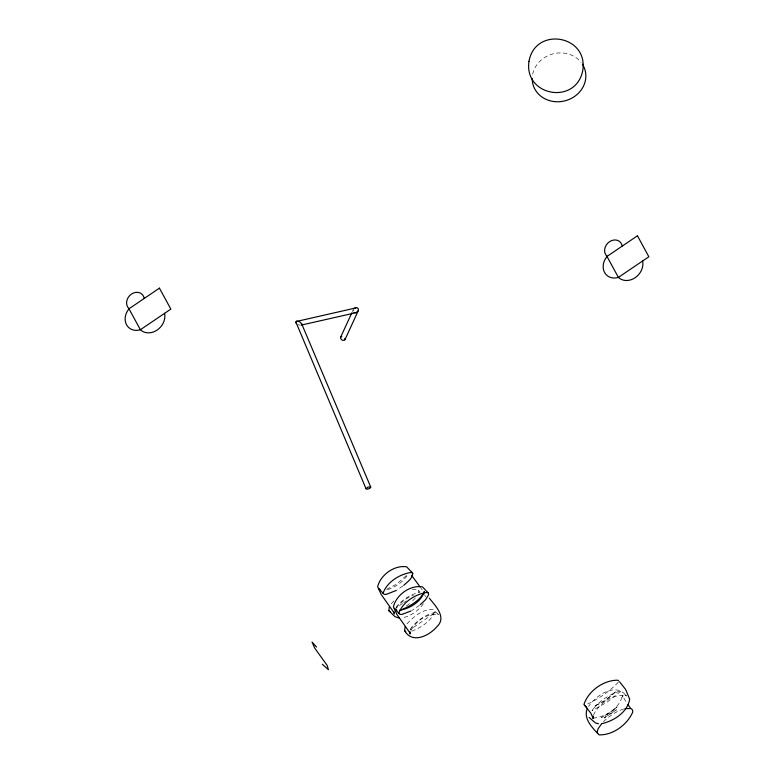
<?xml version="1.0" encoding="UTF-8"?>
<svg xmlns="http://www.w3.org/2000/svg" width="774" height="774" viewBox="0 0 774 774"><rect width="100%" height="100%" fill="white"/><g stroke="black" fill="none" stroke-linecap="round" stroke-linejoin="round"><path stroke-width="0.58" stroke-dasharray="3.87 2.9" d="M352.393 311.641L353.37 309.513L353.186 311.496M593.455 715.137C598.389 704.156 613.037 692.953 626.418 695.874L624.976 694.81L626.611 696.3C616.085 681.526 596.203 695.187 588.559 706.449M410.926 630.433C416.035 621.174 426.977 613.153 437.881 614.392M396.114 608.432C400.255 602.327 406.514 597.876 413.345 595.216M423.417 603.652C418.502 610.754 410.83 615.978 402.403 617.894M406.989 575.846C401.987 582.87 394.305 587.95 385.974 590.078M618.281 682.184C609.399 691.695 598.196 699.106 586.44 704.592M395.911 607.155C402.074 599.908 410.559 594.19 419.953 592.274M391.228 603.836L393.879 600.885M415.435 597.992L410.965 602.433M406.998 623.844C413.684 616.704 422.739 608.857 433.082 609.419L438.219 614.44M406.321 575.624L396.472 584.186L386.168 589.536M603.352 721.765C609.206 716.144 616.085 711.306 623.902 708.916M406.379 605.965L410.133 603.169M402.809 586.024L396.065 590.543M419.527 605.336L411.836 610.551M402.644 603.439L396.249 607.764M403.602 602.801L406.456 600.866M411.72 631.197C420.901 627.656 430.644 621.677 434.485 612.224L434.291 610.483M412.242 589.595L417.312 589.42L420.089 592.062M593.068 718.204C605.897 716.898 620.003 708.123 622.441 695.062L622.886 697.093L622.151 695.149L626.805 703.179M300.225 325.264L297.903 324.625M437.6 613.985L438.732 614.595M420.95 588.134L422.323 590.069M424.674 594.635L425.419 596.841M418.521 590.475L418.715 592.226M532.657 74.265A27.003 24.236 -15.3 0 1 553.42 53.774A27.003 24.236 -15.3 0 1 581.119 62.384M411.681 627.153L410.239 629.552L435.723 612.282C426.329 614.188 417.844 619.916 411.681 627.153M593.687 708.297L592.023 710.687L607 702.231L621.541 690.689C610.821 693.572 600.885 699.812 593.687 708.297M615.64 691.782L605.732 700.586L594.229 706.294L605.365 700.17L615.64 691.782M615.156 708.732L609.854 712.97L601.417 717.556L609.738 712.69L617.101 706.923L615.156 708.732M605.732 716.772L604.252 718.079L616.443 709.816L605.732 716.772"/><path stroke-width="1.16" d="M394.266 614.043L393.879 611.77L394.421 613.269L381.176 594.48L377.635 586.779C380.469 574.859 394.498 564.788 406.669 566.839L412.745 573.282C412.697 578.613 407.221 581.98 403.757 585.337M593.329 716.134L593.077 718.137L592.458 716.337L593.203 718.311L590.794 713.144L584.709 705.433L586.228 706.826L585.599 706.343M410.307 632.3L410.026 634.041L409.649 631.768L410.191 633.267L396.946 614.479L393.405 606.787C396.24 594.858 410.268 584.786 422.44 586.847L428.515 593.29L428.554 594.867L425.642 599.598L420.369 604.61M351.899 312.706L340.637 337.203C339.912 339.322 343.424 341.566 344.914 339.776L358.198 310.877L358.391 308.894L357.056 307.665L295.707 321.626L366.044 488.771L367.534 489.187L369.885 488.355L370.746 487.107L301.608 323.696L299.432 321.645L296.49 321.075M344.914 339.776L344.836 338.364M389.428 606.555L388.8 610.618L394.924 616.617L399.123 618.107M405.199 626.563L404.57 630.616C412.223 644.278 429.193 635.754 436.817 626.805C447.159 617.391 435.288 605.752 429.28 598.138M587.476 708.239C582.696 718.253 592.594 728.16 599.095 734.855C612.989 735.358 627.375 724.59 632.774 712.032L632.484 709.884L630.994 708.539L624.947 708.578M358.198 310.877L355.895 312.715L302.015 324.925M340.637 337.203L341.818 336.535M601.814 723.526L598.225 728.557L597.315 731.362L597.605 733.51M301.328 324.983L301.608 323.696M354.328 308.342L355.672 307.665M396.065 590.543L386.062 594.451L384.078 594.306L378.525 588.424L380.092 589.875M410.888 611.044L401.832 614.45L399.848 614.314L394.285 608.432L396.81 610.135M401.077 609.864C410.056 606.158 420.224 600.585 424.375 591.452C421.201 601.833 409.804 608.625 399.519 610.309M602.327 723.574C614.266 720.681 627.501 712.109 629.688 699.222L625.663 689.518L619.577 681.797M355.895 312.715L353.941 312.454M598.466 723.748L595.458 722.955L589.13 717.44M618.765 680.965L617.826 680.22C603.633 679.949 588.143 691.066 583.896 704.592L584.602 705.008M412.745 573.282L411.7 572.402C400.177 573.698 386.613 582.183 383.024 593.426M428.515 593.29L427.461 592.41C415.948 593.697 402.383 602.191 398.794 613.424M388.8 610.618L390.009 611.673M404.57 630.616L405.779 631.681M322.332 664.237L328.437 669.733L327.218 665.495L314.708 648.099L312.048 642.043L316.556 647.045M296.529 323.667L295.726 322.574M627.898 704.824L630.239 707.668M370.746 487.107L368.037 486.972L366.044 488.771M420.263 587.156L411.545 575.285M164.601 313.335A15.335 12.868 -48.3 0 1 157.132 330.063A15.335 12.868 -48.3 0 1 140.384 329.743A14.735 12.374 -48.3 0 1 127.197 325.844A14.735 12.374 -48.3 0 1 127.342 311.177L129.113 308.7A9.704 8.146 -48.3 0 1 131.483 294.072A9.704 8.146 -48.3 0 1 144.206 298.474M582.358 64.116A27.003 24.236 -15.3 0 1 565.804 100.61A27.003 24.236 -15.3 0 1 532.212 78.522M642.623 260.983A15.335 12.868 -48.3 0 1 635.154 277.711A15.335 12.868 -48.3 0 1 618.397 277.392A14.735 12.374 -48.3 0 1 605.21 273.493A14.735 12.374 -48.3 0 1 605.365 258.826L607.126 256.349A9.704 8.146 -48.3 0 1 609.496 241.72A9.704 8.146 -48.3 0 1 622.219 246.122M528.981 61.34C523.679 96.16 575.953 105.487 582.754 70.521C588.55 35.12 535.211 26.113 528.981 61.34M159.434 288.151L128.977 308.787L140.384 329.743L170.841 309.107L159.434 288.151M637.447 235.799L606.99 256.436L618.397 277.392L648.854 256.755L637.447 235.799"/></g></svg>
